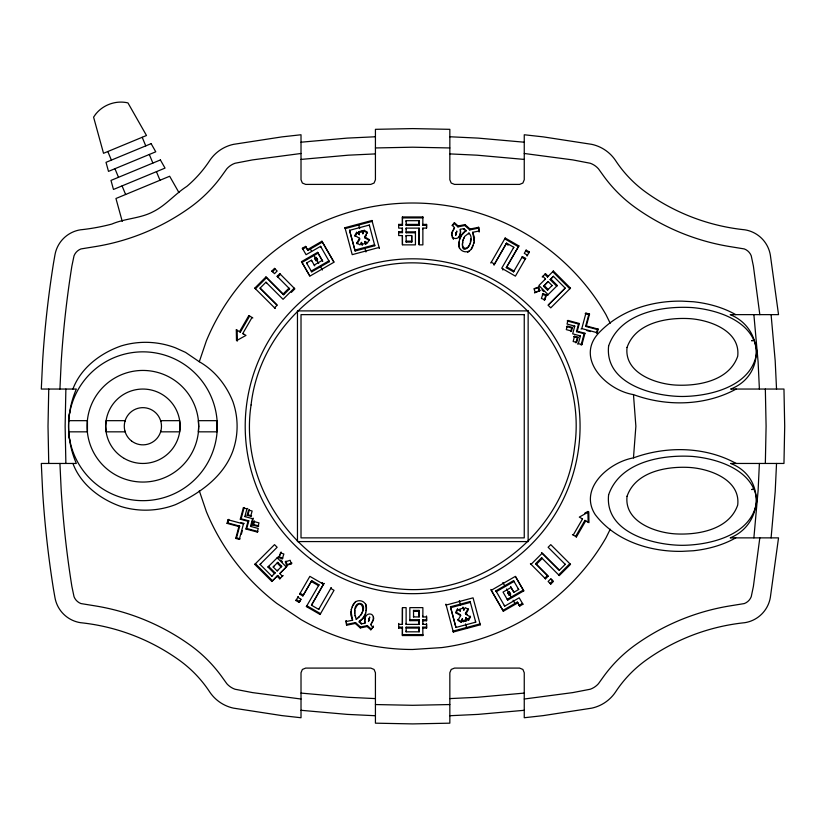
<?xml version="1.0" encoding="UTF-8"?>
<svg xmlns="http://www.w3.org/2000/svg" width="826" height="826" viewBox="0 0 826 826"><rect width="100%" height="100%" fill="white"/><g stroke="black" fill="none" stroke-linecap="round" stroke-linejoin="round"><path stroke-width="1.24" d="M366.083 610.744C369.036 600.192 354.922 596.403 352.196 607.027M369.47 619.087L369.418 618.013L368.84 618.911M373.187 619.438C374.849 612.087 365.226 612.345 364.855 618.994M373.393 616.846C375.345 621.018 367.529 624.776 373.29 627.006L370.822 629.794L367.136 626.521L360.281 627.925L355.242 623.454L346.6 625.22L346.156 620.687L346.6 625.22M451.884 235.658C449.933 231.486 457.738 227.718 451.987 225.488L454.445 222.71L458.131 225.973L464.986 224.569L470.035 229.039L478.677 227.274L479.111 231.807L478.677 227.274M452.08 233.066C450.428 240.418 460.041 240.159 460.412 233.5M455.797 233.417L455.89 234.491L456.778 231.012L455.663 235.41L456.664 231.972L455.807 233.262M459.184 241.75C456.231 252.312 470.355 256.091 473.071 245.467M462.725 242.09C460.712 248.936 468.156 250.928 469.839 243.99M48.744 389.046L48.011 426.247L48.744 463.458M59.926 389.046L61.207 361.964A1016.197 1016.197 0 0 1 71.872 266.106L74.03 255.792A12.049 12.049 0 0 1 80.948 248.936L93.865 246.829A224.631 224.631 0 0 0 189.712 207.718A139.48 139.48 0 0 0 222.235 175.184L226.83 168.783A19.783 19.783 0 0 1 235.018 163.259L252.488 159.903L301.015 153.481M65.873 389.046L65.13 426.247L65.873 463.458M759.393 463.458L758.103 490.623L753.88 537.871M765.341 463.458L766.094 426.247L765.341 389.046M776.533 463.458L775.191 491.707L771.092 537.871M69.735 411.957C66.875 429.303 69.384 447.351 76.333 463.458L41.3 463.458L42.642 491.707A1034.802 1034.802 0 0 0 53.504 589.33L54.919 597.394A30.758 30.758 0 0 0 80.432 622.68A206.077 206.077 0 0 1 178.932 659.953A120.792 120.792 0 0 1 209.907 692.26A38.419 38.419 0 0 0 233.428 708.13L281.976 715.615L301.015 717.742L301.015 672.746L302.378 669.452L305.661 668.089L370.781 668.089L374.064 669.452L375.427 672.746L375.427 723.173L412.639 723.906L449.84 723.173L449.84 672.746L451.202 669.452L454.496 668.089L519.606 668.089L522.889 669.452L524.252 672.746L524.252 717.742L543.291 715.615L591.839 708.13A38.419 38.419 0 0 0 615.37 692.26A120.792 120.792 0 0 1 646.335 659.953A206.077 206.077 0 0 1 744.835 622.68A30.758 30.758 0 0 0 770.348 597.394L778.536 537.871L730.205 537.871C763.761 524.396 765.702 476.778 730.659 463.458L783.967 463.458L784.7 426.247L783.967 389.046L730.659 389.046C765.702 375.727 763.761 328.098 730.205 314.634L778.536 314.634L770.348 255.11A30.758 30.758 0 0 0 744.835 229.814A206.077 206.077 0 0 1 646.335 192.551A120.792 120.792 0 0 1 615.37 160.244A38.419 38.419 0 0 0 591.839 144.364L543.291 136.879L524.252 134.762L524.252 179.758L522.889 183.042L519.606 184.404L454.496 184.404L451.202 183.042L449.84 179.758L449.84 129.331L412.639 128.598L375.427 129.331L375.427 179.758L374.064 183.042L370.781 184.404L305.661 184.404L302.378 183.042L301.015 179.758L301.015 134.762L281.976 136.879L233.428 144.364A38.419 38.419 0 0 0 209.907 160.244A120.792 120.792 0 0 1 186.821 186.408C174.875 194.069 165.85 205.447 152.986 211.797C140.069 218.591 125.139 218.332 111.83 224.073A206.077 206.077 0 0 1 80.432 229.814A30.758 30.758 0 0 0 54.919 255.11L53.504 263.174A1034.802 1034.802 0 0 0 42.642 360.786L41.3 389.046L76.333 389.046C69.384 405.153 66.875 423.191 69.735 440.537M415.426 231.848L415.364 232.787L406.185 232.787L406.124 231.848L415.426 231.848L415.426 244.868L402.407 244.868L402.407 235.565L398.679 235.565L398.679 231.724L402.407 231.724L402.469 232.664L398.741 232.664L398.679 231.724M419.143 220.687L419.081 225.343L406.185 225.343L406.124 224.404L419.143 224.404L419.143 220.687L406.124 220.687L406.185 225.343M419.081 225.343L419.143 224.404M406.185 232.787L406.124 228.121L419.143 228.121L419.081 244.517M422.871 216.959L422.809 217.909L402.469 217.909L402.407 216.959L422.871 216.959L422.809 225.343L426.526 225.343L426.588 224.404L422.871 224.404L422.809 225.343M422.809 229.07L422.871 228.121L426.588 228.121L426.588 224.404M402.469 627.151L402.407 628.09L398.679 628.09L398.741 627.151L402.469 627.151L402.407 635.535L422.871 635.535L422.809 627.151L426.526 627.151L426.588 628.09L422.871 628.09L422.809 627.151M398.679 624.373L402.407 624.373L402.469 607.977M419.143 620.656L409.841 620.656L409.902 619.717L419.081 619.717L419.143 624.373L406.124 624.373L406.185 623.434M406.185 627.151L406.124 628.09L419.143 628.09L419.143 631.818L406.124 631.818L406.185 627.151L419.081 627.151L419.143 628.09M406.124 631.818L406.185 630.878M759.817 537.871L753.395 586.398L751.237 596.713A12.049 12.049 0 0 1 744.319 603.569L731.402 605.664A224.631 224.631 0 0 0 635.566 644.786A139.48 139.48 0 0 0 603.032 677.32L598.437 683.721A19.783 19.783 0 0 1 590.249 689.235L572.779 692.601L524.252 699.023M351.453 609.061L350.771 614.864L352.599 620.202L345.846 621.586M354.891 609.97L354.612 613.584M368.654 619.015L368.675 620.563L369.459 619.232M470.376 242.534L470.655 238.91M473.814 243.433L474.496 237.63L472.668 232.302L479.421 230.919M362.098 612.871C364.741 606.16 359.227 599.098 355.428 608.504M365.526 613.811L366.269 609.825L365.794 604.136M463.169 239.633C458.678 260.706 477.418 241.884 468.962 233.056L464.739 236.35L462.87 240.521M360.281 627.925L360.466 627.006L355.541 622.567L346.899 624.332M364.813 619.428L364.958 623.176L361.354 623.909L361.54 622.99M367.136 626.521L367.322 625.602L360.466 627.006M370.698 624.714L373.063 620.223M370.822 629.794L373.466 626.087L373.29 627.006M452.617 225.488L454.445 222.71M454.568 227.79L452.204 232.282M478.368 228.172L469.726 229.938L464.801 225.498L457.945 226.902L458.131 225.973M459.555 239.612L461.693 235.173L466.122 230.547L463.913 228.585L460.309 229.329L460.464 233.066M463.727 229.514L463.913 228.585M464.801 225.498L464.986 224.569M735.739 537.871C722.781 545.191 708.119 549.176 693.375 550.756L682.152 551.345C649.959 551.944 615.349 540.999 595.257 514.67C578.303 488.465 609.154 462.157 633.47 457.883L635.875 426.247L633.47 394.611C605.778 390.109 573.595 357.276 600.265 331.433C621.586 309.884 652.303 300.612 682.152 301.149L693.375 301.748C708.119 303.328 722.781 307.303 735.739 314.634M227.047 523.364L228.007 519.771L228.854 519.358L227.883 522.951L227.047 523.364L238.91 526.544L239.674 526.11L227.883 522.951M240.294 519.213L243.329 507.887L244.176 507.474L241.14 518.8L240.294 519.213L248.027 521.289L248.791 520.845L246.737 528.495L245.952 529.022L257.278 532.058L258.063 531.531L246.737 528.495M235.73 538.418L236.515 537.891L240.108 538.862L239.323 539.378L235.73 538.418L238.91 526.544M236.515 537.891L239.674 526.11M253.345 518.212L252.58 518.656L244.847 516.58L246.922 508.847L247.769 508.434M239.323 539.378L243.474 523.921L244.228 523.477L240.686 522.528M241.378 534.123L242.328 530.581M247.129 515.269L248.533 510.034L252.126 511.005L250.722 516.229L247.129 515.269L247.976 514.846L251.569 515.816L250.722 516.229M247.976 514.846L249.38 509.621M245.952 529.022L248.027 521.289M257.278 532.058L258.249 528.464L250.515 526.389L252.58 518.656M253.055 519.306L251.3 525.863L250.515 526.389M252.787 525.068L253.758 521.474L254.542 520.958L253.572 524.551L252.787 525.068L258.022 526.472L258.806 525.945L253.572 524.551M258.022 526.472L258.982 522.879L253.758 521.474M579.315 323.482L578.53 324.009L576.476 331.649L577.24 331.216L579.315 323.482L567.989 320.447L567.028 324.04L574.762 326.115L572.686 333.849L580.42 335.914L578.345 343.647L577.498 344.07M572.48 327.426L571.695 327.953L570.735 331.546L571.52 331.019L572.48 327.426L567.245 326.022L566.285 329.615L571.52 331.019M574.545 336.265L573.141 341.499L576.734 342.46L578.138 337.235L574.545 336.265L573.698 336.688L577.291 337.648L578.138 337.235M575.898 342.883L577.291 337.648M581.039 329.027L581.803 328.583L585.944 313.116L589.537 314.076L586.357 325.95L585.593 326.394L588.752 314.603L589.537 314.076M584.973 333.281L584.127 333.704L581.091 345.031L581.938 344.607L584.973 333.281L577.24 331.216M598.231 329.13L597.384 329.553L596.424 333.146L597.26 332.723L598.231 329.13L586.357 325.95M278.754 557.612L281.057 552.212L278.754 557.612L282.285 558.789L282.905 558.087L279.467 556.992M282.285 558.789L283.876 554.009L280.355 552.831M542.981 293.705L541.391 298.496L544.912 299.673L546.513 294.882L542.981 293.705L542.362 294.417L545.8 295.501L546.513 294.882M545.8 295.501L544.21 300.292L544.912 299.673M124.922 421.436L125.18 420.671L106.141 420.671L105.676 426.247L106.141 431.833L125.18 431.833L124.922 431.069M160.853 431.069L160.595 431.833L179.634 431.833L180.099 426.247L179.634 420.671L160.595 420.671L160.853 421.436M72.915 463.458C80.803 484.645 100.545 499.431 121.35 506.627A84.428 84.283 86.8 0 0 175.38 504.696C199.644 493.597 223.722 476.674 233.087 450.418L233.242 449.871C238.384 434.59 238.384 417.904 233.242 402.634L233.087 402.076C226.582 385.463 214.946 370.585 199.293 361.736L206.386 340.818A223.237 223.237 0 0 1 605.964 314.634L610.228 323.265M469.726 229.938L470.035 229.039M468.652 233.954L468.962 233.056M472.668 232.302L474.238 240.996M352.599 620.202L351.04 611.498M356.316 619.438C376.202 601.947 347.86 594.606 356.316 619.438L356.615 618.55M355.242 623.454L355.541 622.567M361.354 623.909L359.155 621.957L359.455 621.059L361.943 619.18L364.855 615.205M474.124 242.545L471.305 248.967M351.153 609.96L352.506 606.139L355.748 601.442M365.629 616.433L364.627 620.357L364.958 623.176M365.712 612.882L363.399 618.251L359.155 621.957M72.915 389.046C80.803 367.859 100.545 353.063 121.35 345.867A84.428 84.283 -86.8 0 1 175.38 347.798L185.54 352.382L199.293 361.736M311.464 605.21L323.968 583.414L311.464 605.21L318.712 609.392L331.226 587.606L330.803 588.442L334.024 590.311L320.075 614.472L306.384 606.563L319.001 584.839L311.743 580.657L302.853 595.938L299.631 594.08L309.864 576.352L323.555 584.261M318.712 609.392L319.125 608.545M505.192 238.022L504.779 238.869L518.367 246.716L518.893 245.931L505.192 238.022L490.83 263.04M320.075 614.472L320.488 613.625L306.9 605.778L306.384 606.563M506.555 243.112L494.051 264.898L506.555 243.112L513.803 247.294L513.39 248.141M610.228 529.239L605.964 537.871A223.237 223.237 0 0 1 441.776 647.584L412.639 649.484A223.237 223.237 0 0 1 301.015 619.583L276.731 603.362A223.237 223.237 0 0 1 206.386 511.676L199.293 490.768M458.822 237.516L460.64 232.147L460.309 229.329M248.832 315.573L239.53 331.68L240.376 332.093L249.617 316.09L248.832 315.573L252.839 317.958M237.341 341.086L237.155 330.235L236.308 329.822L236.494 340.663L245.983 335.397L242.761 333.539L252.054 317.432M356.946 233.18L355.087 236.401L354.788 235.513L356.646 232.282L359.424 234.605L356.646 232.282M359.537 238.249L359.837 239.148L357.1 243.897L356.791 243.009L359.537 238.249L354.788 235.513M364.142 230.278L362.893 233.675L364.142 230.278L367.363 232.137L364.617 236.886L364.803 237.816L369.552 240.562L369.377 239.633L364.617 236.886M361.747 243.288L361.447 242.39L360.012 244.868L356.791 243.009M364.803 237.816L366.455 234.966M369.377 239.633L367.508 242.854L365.04 241.429L365.742 244.3L365.04 241.429M295.904 600.523L298.289 596.517L297.773 597.301L300.994 599.16L299.126 602.381L295.904 600.523L296.431 599.738L299.652 601.596L300.891 599.449M302.853 595.938L311.743 580.657M513.803 247.294L501.712 268.243L515.414 276.142L525.646 258.424L522.414 256.566L521.898 257.351L525.119 259.209L525.646 258.424M307.995 607.502L308.459 606.687M321.944 583.332L322.419 582.516M502.858 269.988L503.323 269.173M506.276 267.665L506.792 266.881L514.051 271.062L513.524 271.847L506.276 267.665L518.367 246.716M506.792 266.881L518.893 245.931M513.524 271.847L522.414 256.566M526.141 250.123L524.283 253.345L527.504 255.203L526.978 255.988L529.363 251.982L526.141 250.123L525.615 250.897L528.836 252.766L529.363 251.982M456.334 610.868L457.573 608.721L457.759 609.64L455.9 612.861L460.65 615.607L457.903 620.357L461.125 622.226L462.374 618.819L461.125 622.226M463.83 610.104L463.004 607.265L463.83 610.104L465.255 607.637L468.476 609.495L465.73 614.245L470.49 616.991L468.621 620.212L465.843 617.889L468.621 620.212M465.73 614.245L465.43 613.357L468.177 608.597M468.321 619.324L470.18 616.103L470.49 616.991M573.213 535.072L582.516 518.955L579.294 517.097L588.773 511.831L588.959 522.682L584.891 520.401L575.65 536.404L576.434 536.931L585.737 520.824L584.891 520.401M463.5 238.797L464.439 237.248M360.838 615.256L361.767 613.697M299.631 594.08L300.158 593.295L303.379 595.154M299.126 602.381L299.652 601.596M319.001 584.839L318.475 585.624L311.226 581.442M273.2 567.008L277.763 562.351L281.707 566.295L277.144 570.952L273.2 567.008L273.819 566.295M277.763 562.351L277.144 563.053L281.088 567.008L281.707 566.295M277.144 576.207L279.777 578.84L280.396 578.128L277.763 575.505L271.878 581.473L254.78 564.375L274.511 544.644L277.144 547.266L260.045 564.375L271.878 576.207L272.508 575.505M267.934 567.008L268.646 566.378L275.13 572.872L274.511 573.585L267.934 567.008L277.856 557.168L277.144 557.798L286.354 567.008L279.777 573.585L282.409 576.207L283.029 575.505L279.777 578.84M277.144 570.952L277.763 570.239M285.352 561.866L285.972 561.153L287.149 564.685L286.529 565.387L285.352 561.866L290.143 560.265L291.32 563.797L286.529 565.387M271.878 581.473L277.763 575.505M279.777 573.585L286.973 566.295L286.354 567.008M547.504 276.999L548.123 276.287L545.49 273.654L544.871 274.366L547.504 276.999L553.389 271.031L570.487 288.129L550.756 307.861L548.123 305.228L565.232 288.129L553.389 276.287L550.137 279.632L556.621 286.116L557.333 285.497L550.756 278.92M291.32 563.797L291.939 563.084L287.149 564.685M544.871 279.632L545.49 278.92L542.868 276.287L542.238 276.999L545.49 273.654M534.525 289.017L538.738 287.107L539.915 290.638L534.505 292.941M553.389 271.031L552.77 271.733L569.775 288.749L570.487 288.129M552.067 285.497L547.504 290.153L543.56 286.209L548.123 281.552L552.067 285.497L551.448 286.209M548.123 281.552L543.56 286.209M553.389 276.287L550.137 279.632M547.504 290.153L548.123 289.441L544.179 285.497M266.674 282.833L265.962 282.213L260.045 288.129L277.144 305.228L274.511 307.861L275.223 308.48L254.78 288.129L265.962 276.947L283.69 294.758L289.606 288.842L288.986 288.129L283.06 294.046M271.878 271.031L274.511 268.398L277.144 271.031L274.511 273.654L271.878 271.031L272.508 271.733L275.13 269.1L274.511 268.398M265.962 276.947L266.581 277.66L255.492 288.749L254.78 288.129M279.777 273.654L280.396 274.366L277.763 276.999L277.144 276.287L279.777 273.654L294.861 288.842L291.299 292.404M294.242 288.129L283.06 299.311L265.962 282.213M545.49 278.92L538.913 285.497L548.123 294.706L547.421 295.326L557.333 285.497M271.878 576.207L275.13 572.872M548.319 304.949L565.232 288.129M559.305 570.291L542.207 553.193L531.025 564.375L530.406 563.662L545.49 578.84L548.123 576.207L535.661 563.662L541.588 557.746L559.305 575.557L570.487 564.375L550.756 544.644L548.123 547.266L565.232 564.375L559.305 570.291L541.495 552.573M536.291 564.375L542.207 558.448L541.588 557.746M535.661 563.662L547.504 575.505L544.871 578.128L545.49 578.84M550.756 584.106L553.389 581.473L550.756 578.84L548.123 581.473L550.756 584.106L550.137 583.393L552.77 580.761L551.014 579.005M254.78 564.375L255.492 563.745L272.508 580.761M260.045 564.375L260.748 563.745M358.195 617.724L359.63 616.619M467.537 252.498L469.519 251.052M567.989 320.447L567.204 320.973L578.53 324.009M585.944 313.116L585.159 313.643L588.752 314.603M573.977 326.631L574.762 326.115M329.357 261.677L328.944 260.83L311.226 271.062L311.743 271.847L329.357 261.677L320.571 246.334L306.074 254.697L302.357 248.254L305.579 246.396L307.964 250.402L322.357 242.09L321.933 241.244L307.437 249.617L305.579 246.396M306.095 247.18L302.874 249.039L302.357 248.254M321.933 241.244L334.024 262.193L309.864 276.142L301.49 261.646L317.597 252.343L322.667 261.243L317.597 252.343M301.49 261.646L302.017 262.431L318.02 253.19M311.743 271.847L306.57 263.009L311.402 260.221L311.929 261.006M316.079 260.748L314.623 258.352L316.234 257.423L317.587 259.88L316.079 260.748L315.553 259.963L317.174 259.034L317.587 259.88M315.904 258.703L316.657 258.27L316.234 257.423M322.254 260.397L314.2 265.053L314.716 265.838L311.402 260.221M495.91 590.827L513.524 580.657L514.051 581.442L496.323 591.674L495.91 590.827L504.696 606.17L519.193 597.797L522.92 604.24L519.699 606.098L517.313 602.092L502.92 610.404L503.333 611.25L517.83 602.877L519.699 606.098M513.524 580.657L518.697 589.496L513.865 592.283L511.077 587.451L503.024 592.097L507.67 600.161L523.777 590.858L515.414 576.352L491.243 590.311L503.333 611.25M507.68 592.614L509.188 591.746L509.714 592.531L508.104 593.46L507.68 592.614L509.033 595.071L510.644 594.142L509.188 591.746M523.777 590.858L523.261 590.074L507.257 599.315L507.67 600.161M519.172 605.313L522.393 603.455L522.92 604.24M736.193 389.046C705.125 406.02 666.345 406.712 633.47 394.611M584.767 513.173L587.926 511.418L588.112 522.259M466.122 230.547C459.927 233.861 457.914 241.904 459.473 248.358M579.573 336.337L580.42 335.914M244.847 516.58L245.694 516.167M633.47 457.883C666.334 445.823 705.156 446.422 736.193 463.458M538.738 287.107L533.957 288.708L535.134 292.228L539.915 290.638M344.989 227.708L371.948 220.48L379.351 248.358L379.165 247.439L352.217 254.656L344.989 227.708L345.289 228.595L372.134 221.409L371.948 220.48M349.543 230.34L369.315 225.044L374.798 245.735L355.149 251.001L349.543 230.34L355.149 251.001M359.424 234.605L358.598 231.765L362.191 230.805L362.717 232.756M362.191 230.805L362.377 231.724L358.897 232.653L358.598 231.765M365.557 243.381L361.964 244.341L362.273 245.239L361.447 242.39M354.839 250.102L374.612 244.806L374.798 245.735M450.655 607.688L450.48 606.769L470.118 601.504L470.428 602.402L450.655 607.688L455.952 627.461L475.724 622.164L470.118 601.504M463.303 608.153L459.71 609.123L460.237 611.075L457.759 609.64M466.669 620.739L466.37 619.841L462.89 620.77L463.076 621.699L466.669 620.739L466.153 618.788M453.329 632.014L480.278 624.797L473.061 597.838L446.102 605.066L445.916 604.136L453.329 632.014L453.144 631.095L479.978 623.898L480.278 624.797M301.015 142.206L347.178 138.107L375.427 136.765M301.015 159.418L348.252 155.185L375.427 153.904M524.252 693.086L477.015 697.309L449.84 698.6M524.252 710.298L478.099 714.387L449.84 715.729M375.427 147.957L412.639 147.204L449.84 147.957M449.84 704.547L412.639 705.301L375.427 704.547M398.679 224.404L402.407 224.404L402.469 225.343L398.741 225.343L398.679 224.404L398.679 228.121L402.407 228.121L402.469 232.664M406.185 242.09L406.124 235.565L411.709 235.565L411.771 236.504L411.771 242.09L406.185 242.09L406.124 241.151L411.709 241.151L411.771 242.09M68.837 420.671L87.442 420.671L87.442 431.833L68.837 431.833M413.568 616.929L413.506 610.414L419.081 610.414L419.143 616.929L413.568 616.929L413.506 615.99M419.143 611.354L413.568 611.354L413.506 610.414M422.809 615.99L422.871 616.929L426.588 616.929L426.588 620.77L422.871 620.77L422.809 619.83L426.526 619.83L426.588 620.77M422.809 623.434L422.871 624.373L426.588 624.373L426.588 628.09M402.469 634.595L422.809 634.595L422.871 635.535M449.84 136.765L478.099 138.107L524.252 142.206M449.84 153.904L477.015 155.185L524.252 159.418M375.427 698.6L348.252 697.309L301.015 693.086M375.427 715.729L347.178 714.387L301.015 710.298M524.252 153.481L572.779 159.903L590.249 163.259A19.783 19.783 0 0 1 598.437 168.783L603.032 175.174A139.48 139.48 0 0 0 635.566 207.718A224.631 224.631 0 0 0 731.402 246.829L744.319 248.936A12.049 12.049 0 0 1 751.237 255.792L753.395 266.106L759.817 314.634M301.015 699.023L252.488 692.601L235.018 689.235A19.783 19.783 0 0 1 226.83 683.721L222.235 677.32A139.48 139.48 0 0 0 189.701 644.786A224.631 224.631 0 0 0 93.865 605.675L80.948 603.569A12.049 12.049 0 0 1 74.03 596.713L71.872 586.398A1016.197 1016.197 0 0 1 61.207 490.53L59.926 463.458M585.593 326.394L597.384 329.553M581.803 328.583L597.26 332.723M586.956 330.606L590.507 331.556M566.471 326.549L571.695 327.953M576.476 331.649L584.127 333.704M578.345 343.647L581.938 344.607M243.329 507.887L246.922 508.847M241.14 518.8L248.791 520.845M228.007 519.771L243.474 523.921M242.761 333.539L243.598 333.962M581.669 518.542L582.516 518.955M506.142 243.959L508.207 245.146M491.243 262.193L494.464 264.052M364.328 231.208L367.549 233.066M365.226 242.348L366.868 243.309M236.308 329.822L240.376 332.093M572.428 534.546L576.434 536.931M465.43 613.357L467.33 614.451M457.718 619.438L460.949 621.297M260.045 288.129L276.958 304.949M570.487 564.375L569.775 563.745L558.686 574.844L559.305 575.557M564.519 563.745L565.232 564.375M454.269 223.639L457.945 226.902M367.322 625.602L371.008 628.865M464.976 230.691L465.812 231.435M359.455 621.059L360.301 621.813M541.887 289.802L543.694 291.599M277.144 276.287L289.606 288.842M266.581 277.66L283.69 294.758M280.685 559.997L282.482 561.804M453.505 239.313L452.163 237.165M547.504 575.505L548.123 576.207M314.623 258.352L315.15 259.137M307.437 249.617L307.964 250.402M306.57 263.009L307.096 263.793M518.17 588.711L518.697 589.496M511.077 587.451L510.551 586.667L513.865 592.283M517.313 602.092L517.83 602.877M510.117 593.357L510.644 594.142M322.357 242.09L333.807 261.935M515.527 576.682L523.261 590.074M310.318 249.039L311.567 251.187M313.57 254.666L315.284 257.629M316.833 260.314L318.691 263.535M320.55 266.757L322.419 269.988M502.858 582.516L504.717 585.737M506.575 588.959L508.434 592.18M511.222 597.012L509.363 593.791L508.61 594.224L509.033 595.071M513.091 600.234L514.949 603.465M302.017 262.431L309.74 275.812M490.83 589.465L502.92 610.404M178.932 192.551L169.66 176.248L115.95 198.498L122.248 221.399M504.283 605.324L504.696 606.17M320.571 246.334L320.994 247.18M142.196 137.281L145.758 145.882M149.32 154.472L152.872 163.063M156.434 171.663L159.996 180.254M107.824 151.519L111.386 160.12M114.948 168.71L118.5 177.301M122.062 185.902L125.624 194.492M354.974 615.37L355.655 617.053M475.415 621.266L475.724 622.164M538.118 287.82L539.295 291.351M362.377 231.724L362.893 233.675M465.843 617.889L466.37 619.841M358.711 225.002L359.671 228.595M364.968 248.368L365.928 251.961M459.339 600.543L460.547 605.045M464.635 620.305L464.873 621.214M465.596 623.898L466.804 628.4M462.374 618.819L463.076 621.699M450.48 606.769L455.952 627.461M460.051 610.146L460.237 611.075M460.65 615.607L460.464 614.689L455.715 611.942L455.9 612.861M369.315 225.044L369.501 225.963M771.092 314.634L775.191 360.786L776.533 389.046M753.88 314.634L758.103 361.871L759.393 389.046M406.124 220.687L406.185 221.626M406.124 228.121L406.185 229.07M406.124 235.565L406.185 236.504M402.407 235.565L402.469 244.651M419.143 616.929L419.081 610.414M419.143 624.373L419.081 619.717M419.143 631.818L419.081 627.151M426.526 225.343L426.526 227.821M426.526 615.99L426.526 619.83M426.526 623.434L426.526 627.151M422.871 228.121L422.871 244.868L419.143 244.868L419.143 228.121M422.871 616.929L422.871 607.637L409.841 607.637L409.841 620.656M422.809 619.83L422.871 624.373M411.709 235.565L411.709 241.151M406.124 624.373L406.124 607.637L402.407 607.637L402.407 624.373M402.469 217.909L402.469 225.343M402.407 216.959L402.407 224.404M402.407 228.121L402.407 231.724M402.407 628.09L402.407 635.535M398.741 623.434L398.679 628.09M69.116 416.541A74.412 74.412 0 0 1 182.866 363.492A74.412 74.412 0 0 1 182.866 489.013A74.412 74.412 0 0 1 69.116 435.963M369.666 617.167L368.489 621.493L369.666 617.167M198.694 426.247L198.333 431.833L216.939 431.833L216.939 420.671L198.333 420.671L198.694 426.247A55.807 55.807 0 0 1 114.979 474.578A55.807 55.807 0 0 1 114.979 377.916A55.807 55.807 0 0 1 198.694 426.247M251.083 404.946C237.888 491.15 304.835 578.396 391.514 587.957C477.717 601.152 564.963 534.205 574.524 447.527C587.72 361.323 520.772 274.077 434.094 264.516C347.891 251.321 260.644 318.268 251.083 404.946M608.607 346.011C604.529 383.667 653.211 396.397 682.379 396.48C711.258 396.232 752.754 385.804 756.792 351.835C754.128 321.448 718 309.75 692.095 307.571C661.471 305.744 619.944 313.106 608.607 346.011M608.607 494.836C604.529 532.491 653.211 545.222 682.379 545.315C711.258 545.067 752.754 534.628 756.792 500.659C754.128 470.273 718 458.575 692.095 456.396C661.471 454.579 619.944 461.93 608.607 494.836M627.048 347.467C624.126 372.629 654.708 383.698 675.1 385.04C698.063 386.403 729.213 380.889 737.711 356.212C740.633 331.05 710.061 319.972 689.669 318.64C666.696 317.267 635.555 322.79 627.048 347.467M627.048 496.292C624.126 521.454 654.708 532.533 675.1 533.864C698.063 535.227 729.213 529.714 737.711 505.037C740.633 479.875 710.061 468.796 689.669 467.464C666.696 466.091 635.555 471.615 627.048 496.292M95.486 114.442L93.586 117.147L103.529 153.306L146.491 135.505L127.958 102.909C116.084 100.08 102.909 104.757 95.486 114.442M151.127 143.652L106.017 162.34L108.495 171.385L155.763 151.798L151.127 143.652M160.399 159.955L110.983 180.419L113.472 189.453L165.035 168.101L160.399 159.955M754.283 340.281L751.732 340.684L754.283 340.281M754.283 489.106L751.732 489.519L754.283 489.106M528.144 310.896L297.463 310.896L297.463 541.577L528.144 541.577L528.144 310.896M524.252 314.634L301.015 314.634L301.015 537.871L524.252 537.871L524.252 314.634M310.71 559.078A167.43 167.43 0 0 0 578.634 448.105A167.43 167.43 0 0 0 348.562 271.568A167.43 167.43 0 0 0 310.71 559.078M124.282 458.471A37.211 37.211 0 0 0 180.099 426.247A37.211 37.211 0 0 0 124.282 394.033A37.211 37.211 0 0 0 124.282 458.471M131.561 441.012A18.606 18.606 0 0 0 161.328 428.673A18.606 18.606 0 0 0 135.763 409.066A18.606 18.606 0 0 0 131.561 441.012"/></g></svg>
